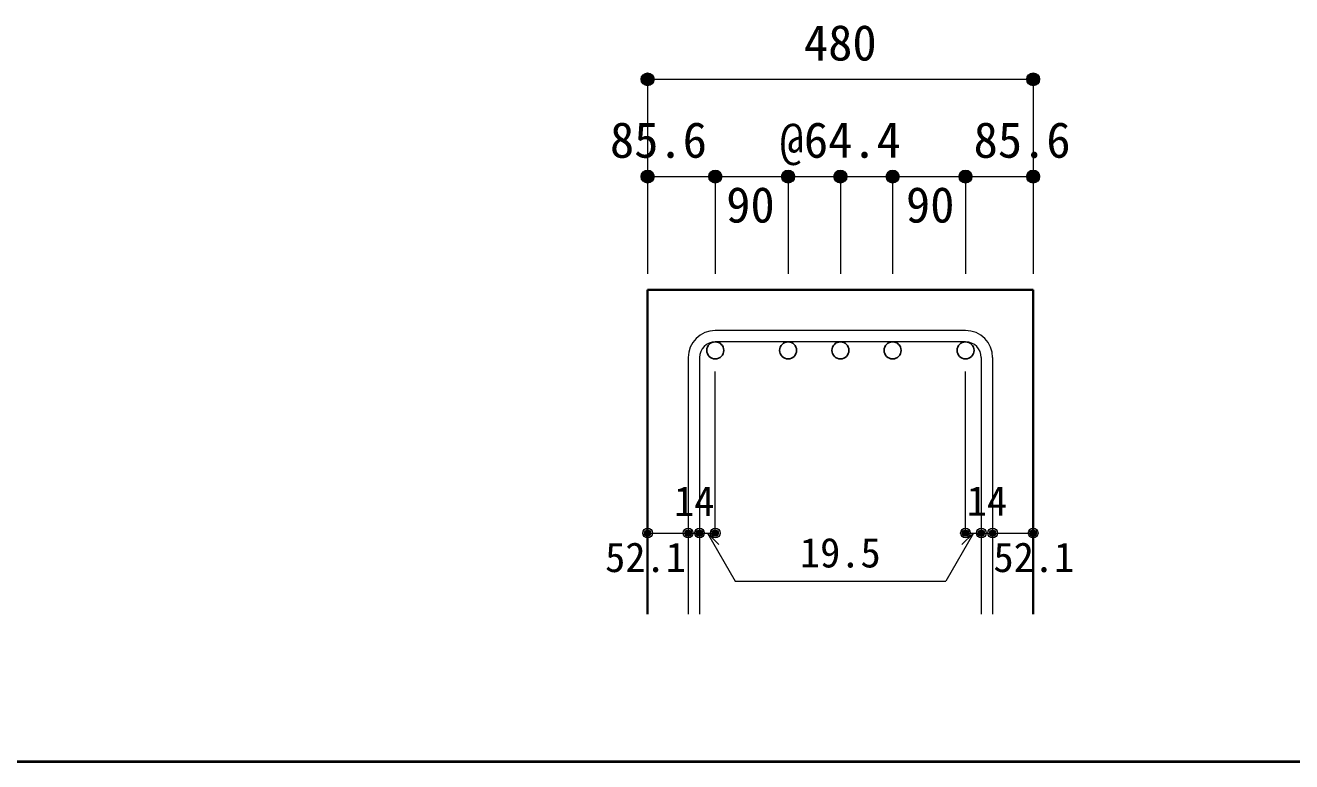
# Model space of a CAD drawing. Units: millimetres at full size, sheet at 1:20; details may follow other scales. Extents: x -3982 to 3969, y -2797 to 2801.
# Drawn here: x -628 to 935, y -2797 to -1888 of the extents above; entities that cross this region are included whole.
import ezdxf
from ezdxf.enums import TextEntityAlignment as Align

# ---------------------------------------------------------------- set-up
doc = ezdxf.new("R2010")
doc.units = ezdxf.units.MM
doc.header["$LTSCALE"] = 20
doc.header["$PDMODE"] = 32
doc.header["$PDSIZE"] = 12
for name, color, linetype, lineweight in [('6-1_躯体線', 2, 'Continuous', 35), ('6-5_梁主筋', 7, 'Continuous', 18), ('6-6_S.T.P.', 7, 'Continuous', 18), ('6-D_寸法', 4, 'Continuous', 9), ('F-0_枠', 6, 'Continuous', 40)]:
    doc.layers.add(name, color=color, linetype=linetype, lineweight=lineweight)
doc.styles.add('ＭＳ ゴシック', font='')
doc.styles.get('ＭＳ ゴシック').set_extended_font_data('MS Gothic')

msp = doc.modelspace()

# ---------------------------------------------------------------- linework, layer by layer
at = {"layer": '6-1_躯体線'}
for p, q in [((140.37, -2214.67), (140.37, -2614.67)), ((140.37, -2214.67), (616.22, -2214.67)), ((616.22, -2214.67), (616.22, -2614.67))]:
    msp.add_line(p, q, dxfattribs=at)
at = {"layer": '6-5_梁主筋', "color": 3, "lineweight": 25}
for centre in [(223.87, -2289.17), (313.79, -2289.17), (378.29, -2289.17), (442.79, -2289.17), (532.72, -2289.17)]:
    msp.add_circle(centre, 10.5, dxfattribs=at)
at = {"layer": '6-6_S.T.P.'}
for p, q in [((532.72, -2264.67), (223.87, -2264.67)), ((532.72, -2278.67), (223.87, -2278.67)), ((190.37, -2298.17), (190.37, -2614.67)), ((204.37, -2298.17), (204.37, -2614.67)), ((552.22, -2298.17), (552.22, -2614.67)), ((566.22, -2298.17), (566.22, -2614.67))]:
    msp.add_line(p, q, dxfattribs=at)
for centre, radius, start, end in [((223.87, -2298.17), 33.5, 90, 180), ((532.72, -2298.17), 33.5, 0, 90), ((223.87, -2298.17), 19.5, 90, 180), ((532.72, -2298.17), 19.5, 0, 90)]:
    msp.add_arc(centre, radius, start, end, dxfattribs=at)
at = {"layer": '6-D_寸法'}
for p, q in [((140.37, -1954.67), (140.37, -2074.67)), ((140.37, -1954.67), (616.22, -1954.67)), ((616.22, -1954.67), (616.22, -2074.67)), ((140.37, -2074.67), (140.37, -2194.67)), ((140.37, -2074.67), (223.87, -2074.67)), ((223.87, -2074.67), (223.87, -2194.67)), ((223.87, -2074.67), (313.79, -2074.67)), ((313.79, -2074.67), (313.79, -2194.67)), ((313.79, -2074.67), (378.29, -2074.67)), ((378.29, -2074.67), (378.29, -2194.67)), ((378.29, -2074.67), (442.79, -2074.67)), ((442.79, -2074.67), (442.79, -2194.67)), ((442.79, -2074.67), (532.72, -2074.67)), ((532.72, -2074.67), (532.72, -2194.67)), ((532.72, -2074.67), (616.22, -2074.67)), ((616.22, -2074.67), (616.22, -2194.67)), ((223.87, -2514.67), (223.87, -2315.34)), ((532.72, -2514.67), (532.72, -2315.34)), ((140.37, -2514.67), (190.37, -2514.67)), ((190.37, -2514.67), (223.87, -2514.67)), ((214.12, -2514.67), (228.26, -2528.81)), ((214.12, -2514.67), (248.34, -2573.95)), ((542.47, -2514.67), (508.24, -2573.95)), ((542.47, -2514.67), (528.32, -2528.81)), ((532.72, -2514.67), (616.22, -2514.67)), ((552.22, -2514.67), (566.22, -2514.67)), ((248.34, -2573.95), (508.24, -2573.95))]:
    msp.add_line(p, q, dxfattribs=at)
for centre, radius in [((140.37, -1954.67), 8), ((140.37, -1954.67), 7.2), ((140.37, -1954.67), 6.4), ((140.37, -1954.67), 5.6), ((140.37, -1954.67), 4.8), ((140.37, -1954.67), 4), ((140.37, -1954.67), 3.2), ((140.37, -1954.67), 2.4), ((140.37, -1954.67), 1.6), ((616.22, -1954.67), 8), ((616.22, -1954.67), 7.2), ((616.22, -1954.67), 6.4), ((616.22, -1954.67), 5.6), ((616.22, -1954.67), 4.8), ((616.22, -1954.67), 4), ((616.22, -1954.67), 3.2), ((616.22, -1954.67), 2.4), ((616.22, -1954.67), 1.6), ((140.37, -1954.67), 0.8), ((616.22, -1954.67), 0.8), ((140.37, -2074.67), 8), ((140.37, -2074.67), 7.2), ((140.37, -2074.67), 6.4), ((140.37, -2074.67), 5.6), ((140.37, -2074.67), 4.8), ((140.37, -2074.67), 4), ((140.37, -2074.67), 3.2), ((140.37, -2074.67), 2.4), ((140.37, -2074.67), 1.6), ((140.37, -2074.67), 0.8), ((223.87, -2074.67), 8), ((223.87, -2074.67), 7.2), ((223.87, -2074.67), 6.4), ((223.87, -2074.67), 5.6), ((223.87, -2074.67), 4.8), ((223.87, -2074.67), 4), ((223.87, -2074.67), 3.2), ((223.87, -2074.67), 2.4), ((223.87, -2074.67), 1.6), ((223.87, -2074.67), 0.8), ((313.79, -2074.67), 8), ((313.79, -2074.67), 7.2), ((313.79, -2074.67), 6.4), ((313.79, -2074.67), 5.6), ((313.79, -2074.67), 4.8), ((313.79, -2074.67), 4), ((313.79, -2074.67), 3.2), ((313.79, -2074.67), 2.4), ((313.79, -2074.67), 1.6), ((313.79, -2074.67), 0.8), ((378.29, -2074.67), 8), ((378.29, -2074.67), 7.2), ((378.29, -2074.67), 6.4), ((378.29, -2074.67), 5.6), ((378.29, -2074.67), 4.8), ((378.29, -2074.67), 4), ((378.29, -2074.67), 3.2), ((378.29, -2074.67), 2.4), ((378.29, -2074.67), 1.6), ((378.29, -2074.67), 0.8), ((442.79, -2074.67), 8), ((442.79, -2074.67), 7.2), ((442.79, -2074.67), 6.4), ((442.79, -2074.67), 5.6), ((442.79, -2074.67), 4.8), ((442.79, -2074.67), 4), ((442.79, -2074.67), 3.2), ((442.79, -2074.67), 2.4), ((442.79, -2074.67), 1.6), ((442.79, -2074.67), 0.8), ((532.72, -2074.67), 8), ((532.72, -2074.67), 7.2), ((532.72, -2074.67), 6.4), ((532.72, -2074.67), 5.6), ((532.72, -2074.67), 4.8), ((532.72, -2074.67), 4), ((532.72, -2074.67), 3.2), ((532.72, -2074.67), 2.4), ((532.72, -2074.67), 1.6), ((532.72, -2074.67), 0.8), ((616.22, -2074.67), 8), ((616.22, -2074.67), 7.2), ((616.22, -2074.67), 6.4), ((616.22, -2074.67), 5.6), ((616.22, -2074.67), 4.8), ((616.22, -2074.67), 4), ((616.22, -2074.67), 3.2), ((616.22, -2074.67), 2.4), ((616.22, -2074.67), 1.6), ((616.22, -2074.67), 0.8), ((140.37, -2514.67), 4), ((140.37, -2514.67), 3.6), ((140.37, -2514.67), 3.2), ((140.37, -2514.67), 2.8), ((140.37, -2514.67), 2.4), ((140.37, -2514.67), 2), ((140.37, -2514.67), 1.6), ((140.37, -2514.67), 1.2), ((140.37, -2514.67), 0.8), ((140.37, -2514.67), 0.4), ((190.37, -2514.67), 4), ((190.37, -2514.67), 3.6), ((190.37, -2514.67), 3.2), ((190.37, -2514.67), 2.8), ((190.37, -2514.67), 2.4), ((190.37, -2514.67), 2), ((190.37, -2514.67), 1.6), ((190.37, -2514.67), 1.2), ((190.37, -2514.67), 0.8), ((190.37, -2514.67), 0.4), ((204.37, -2514.67), 4), ((204.37, -2514.67), 3.6), ((204.37, -2514.67), 3.2), ((204.37, -2514.67), 2.8), ((204.37, -2514.67), 2.4), ((204.37, -2514.67), 2), ((204.37, -2514.67), 1.6), ((204.37, -2514.67), 1.2), ((204.37, -2514.67), 0.8), ((204.37, -2514.67), 0.4), ((223.87, -2514.67), 4), ((223.87, -2514.67), 3.6), ((223.87, -2514.67), 3.2), ((223.87, -2514.67), 2.8), ((223.87, -2514.67), 2.4), ((223.87, -2514.67), 2), ((223.87, -2514.67), 1.6), ((223.87, -2514.67), 1.2), ((223.87, -2514.67), 0.8), ((223.87, -2514.67), 0.4), ((532.72, -2514.67), 4), ((532.72, -2514.67), 3.6), ((532.72, -2514.67), 3.2), ((532.72, -2514.67), 2.8), ((532.72, -2514.67), 2.4), ((532.72, -2514.67), 2), ((532.72, -2514.67), 1.6), ((532.72, -2514.67), 1.2), ((532.72, -2514.67), 0.8), ((532.72, -2514.67), 0.4), ((552.22, -2514.67), 4), ((552.22, -2514.67), 3.6), ((552.22, -2514.67), 3.2), ((552.22, -2514.67), 2.8), ((552.22, -2514.67), 2.4), ((552.22, -2514.67), 2), ((552.22, -2514.67), 1.6), ((552.22, -2514.67), 1.2), ((552.22, -2514.67), 0.8), ((552.22, -2514.67), 0.4), ((566.22, -2514.67), 4), ((566.22, -2514.67), 3.6), ((566.22, -2514.67), 3.2), ((566.22, -2514.67), 2.8), ((566.22, -2514.67), 2.4), ((566.22, -2514.67), 2), ((566.22, -2514.67), 1.6), ((566.22, -2514.67), 1.2), ((566.22, -2514.67), 0.8), ((566.22, -2514.67), 0.4), ((616.22, -2514.67), 4), ((616.22, -2514.67), 3.6), ((616.22, -2514.67), 3.2), ((616.22, -2514.67), 2.8), ((616.22, -2514.67), 2.4), ((616.22, -2514.67), 2), ((616.22, -2514.67), 1.6), ((616.22, -2514.67), 1.2), ((616.22, -2514.67), 0.8), ((616.22, -2514.67), 0.4)]:
    msp.add_circle(centre, radius, dxfattribs=at)
at = {"layer": '6-D_寸法', "color": 7}
for p in [(140.37, -1954.67), (616.22, -1954.67), (140.37, -2074.67), (223.87, -2074.67), (313.79, -2074.67), (378.29, -2074.67), (442.79, -2074.67), (532.72, -2074.67), (616.22, -2074.67), (140.37, -2514.67), (190.37, -2514.67), (204.37, -2514.67), (223.87, -2514.67), (532.72, -2514.67), (552.22, -2514.67), (566.22, -2514.67), (616.22, -2514.67)]:
    msp.add_point(p, dxfattribs=at)
at = {"layer": 'F-0_枠'}
msp.add_line((3969.4, -2796.83), (-3981.92, -2796.83), dxfattribs=at)

# ---------------------------------------------------------------- texts
at = {"layer": '6-D_寸法', "style": 'ＭＳ ゴシック'}
for s, height, p in [('480', 43.99, (333.29, -1944.67)), ('85.6', 43.99, (93.87, -2064.67)), ('@64.4', 43.99, (303.29, -2064.67)), ('85.6', 43.99, (542.72, -2064.67)), ('90', 43.99, (237.37, -2144.67)), ('90', 43.99, (459.22, -2144.67)), ('14', 36.66, (172.89, -2504.53)), ('14', 36.66, (534.18, -2504.33)), ('52.1', 36.66, (87.88, -2573.82)), ('19.5', 36.66, (328.29, -2568.14)), ('52.1', 36.66, (567.22, -2573.82))]:
    msp.add_text(s, height=height, dxfattribs=at).set_placement(p, align=Align.BOTTOM_LEFT)

doc.saveas('drawing.dxf')
